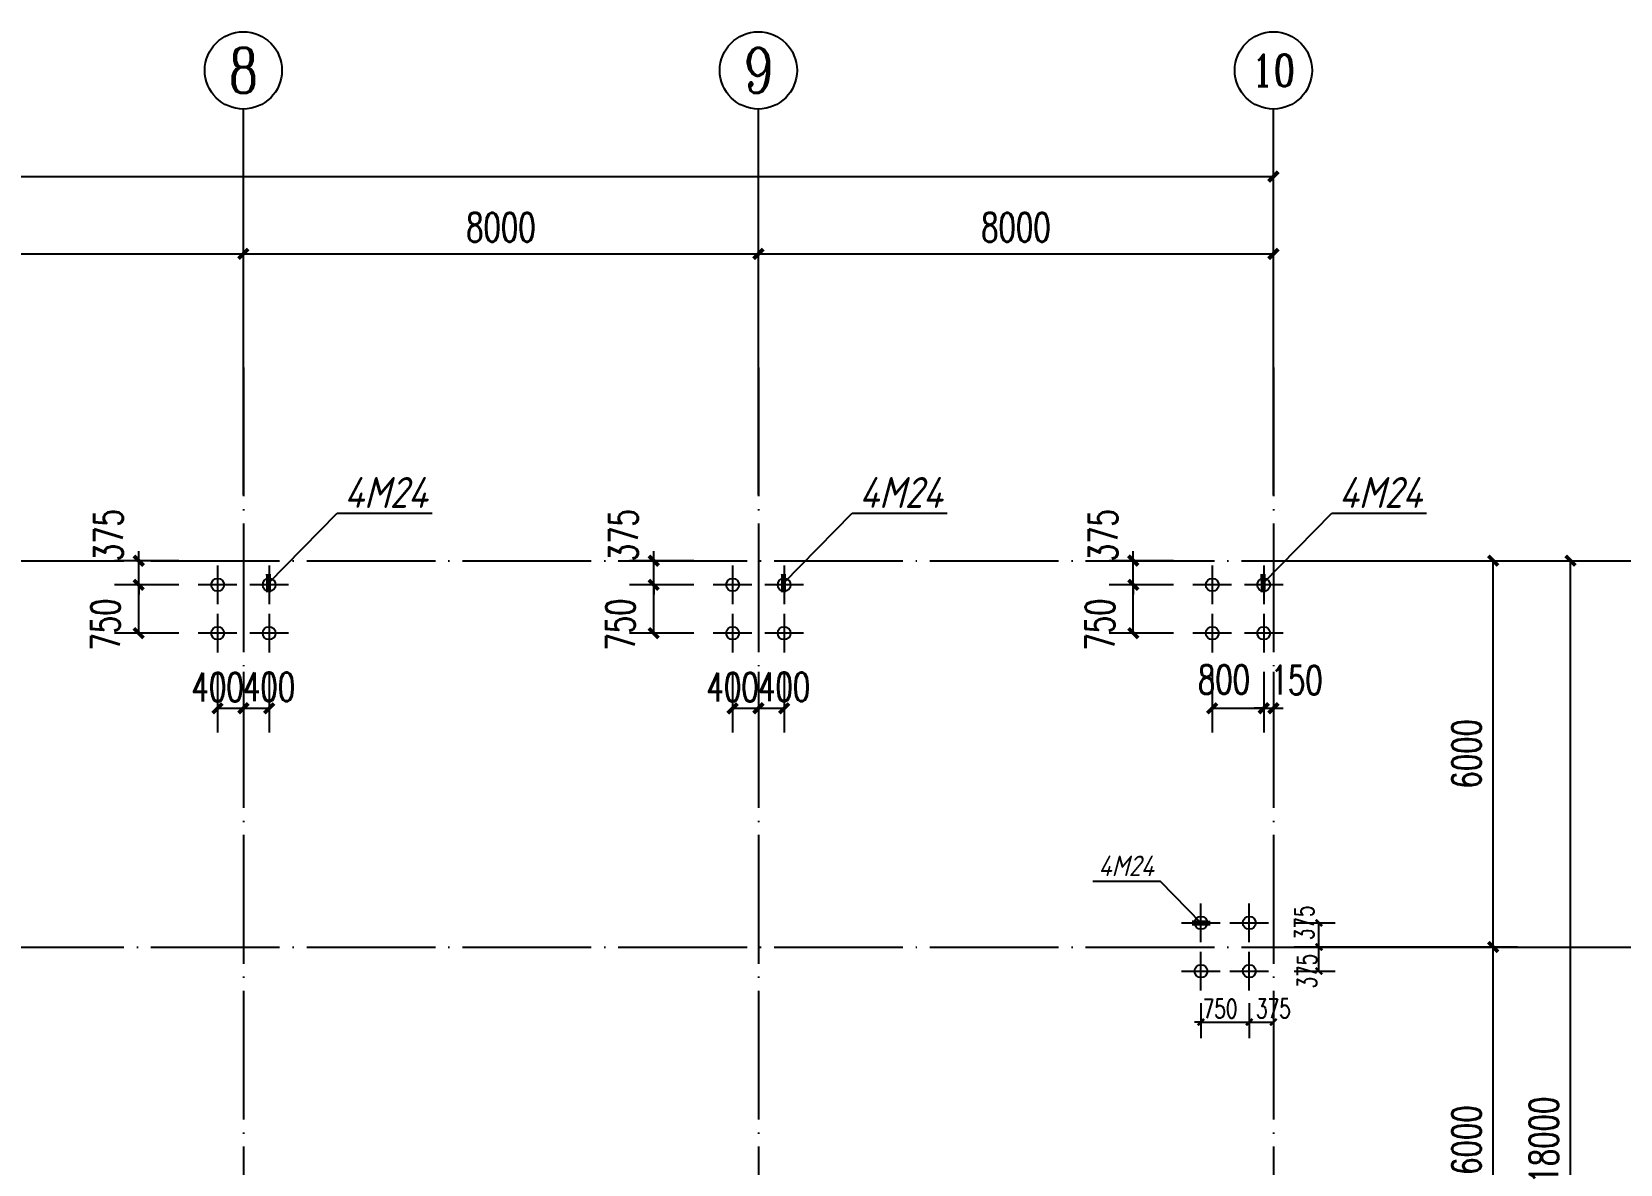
# Model space of a CAD drawing. Header units: millimetres. Extents: x 4533265 to 4958735, y 18976699 to 19555898.
# Drawn here: x 4616854 to 4641529, y 19243980 to 19261569 of the extents above; entities that cross this region are included whole.
import ezdxf
from ezdxf.enums import TextEntityAlignment as Align

# ---------------------------------------------------------------- set-up
doc = ezdxf.new("R2010")
doc.units = ezdxf.units.MM
doc.header["$LTSCALE"] = 1000
doc.header["$MEASUREMENT"] = 0
doc.linetypes.add('DOTE', pattern=[2.42, 2, -0.2, 0.02, -0.2])
doc.layers.get('Defpoints').update_dxf_attribs({"color": 1})
for name, color, linetype in [('AXIS_TEXT', 7, 'Continuous'), ('AXIS_外部', 171, 'Continuous'), ('DOTE', 250, 'DOTE'), ('PUB_DIM', 161, 'Continuous'), ('中粗', 4, 'Continuous'), ('标注', 7, 'Continuous')]:
    doc.layers.add(name, color=color, linetype=linetype)
doc.styles.add('_TCH_AXIS', font='COMPLEX', dxfattribs={"bigfont": 'GBCBIG'})
doc.styles.add('_TCH_DIM_T3', font='SIMPLEX', dxfattribs={"width": 0.705882, "bigfont": 'GBCBIG'})
doc.styles.add('COMPLEX', font='COMPLEX')
doc.styles.get("Standard").update_dxf_attribs({"font": 'gbenor.shx', "bigfont": 'gbcbig.shx'})
doc.dimstyles.new('100', dxfattribs={"dimtxt": 250, "dimasz": 200, "dimexe": 250, "dimexo": 300, "dimgap": 150, "dimtad": 1, "dimdec": 0, "dimzin": 0, "dimdsep": 46, "dimtxsty": 'Standard', "dimblk": 'ARCHTICK', "dimcen": 0.09, "dimclrd": 256, "dimclre": 256, "dimclrt": 256, "dimadec": 0, "dimazin": 0, "dimtfac": 1, "dimtdec": 0, "dimtix": 1, "dimtmove": 2, "dimatfit": 3, "dimldrblk": 'ARCHTICK', "dimfxl": 0, "dimtolj": 1, "dimtzin": 0, "dimarcsym": 0})
doc.dimstyles.new('_TCH_ARCH&&100', dxfattribs={"dimtxt": 297.5, "dimasz": 100, "dimexe": 250, "dimexo": 300, "dimgap": 100, "dimtad": 1, "dimdec": 0, "dimzin": 0, "dimdsep": 46, "dimtxsty": '_TCH_DIM_T3', "dimblk": 'ARCHTICK', "dimcen": 0.09, "dimclrt": 7, "dimazin": 2, "dimtfac": 1, "dimtdec": 0, "dimtix": 1, "dimtmove": 2, "dimatfit": 3, "dimfxl": 0, "dimtolj": 1, "dimtzin": 0, "dimarcsym": 0})
doc.dimstyles.new('_TCH_ARCH&&150', dxfattribs={"dimtxt": 446.25, "dimasz": 150, "dimexe": 375, "dimexo": 450, "dimgap": 189.375, "dimtad": 1, "dimdec": 0, "dimzin": 0, "dimdsep": 46, "dimtxsty": '_TCH_DIM_T3', "dimblk": 'ARCHTICK', "dimcen": 0.09, "dimclrt": 7, "dimazin": 2, "dimtfac": 1, "dimtdec": 0, "dimtix": 1, "dimtmove": 2, "dimatfit": 3, "dimfxl": 0, "dimtolj": 1, "dimtzin": 0, "dimarcsym": 0})

# ---------------------------------------------------------------- blocks, each defined once
blk = doc.blocks.new('_ArchTick')
at = {"color": 0, "linetype": 'ByBlock', "const_width": 0.4}
blk.add_lwpolyline([(-0.5, -0.5), (0.5, 0.5)], dxfattribs=at)
blk = doc.blocks.new('*D609')
at = {"layer": 'Defpoints', "color": 0}
for p in [(4635766, 19246780), (4636141, 19246780), (4636141, 19246187)]:
    blk.add_point(p, dxfattribs=at)
at = {"layer": 'PUB_DIM', "color": 0, "lineweight": -2}
for p, q in [((4635766, 19246480), (4635766, 19245937)), ((4636141, 19246480), (4636141, 19245937)), ((4635766, 19246187), (4636141, 19246187))]:
    blk.add_line(p, q, dxfattribs=at)
at = {"layer": 'PUB_DIM', "color": 0, "lineweight": -2, "xscale": 100, "yscale": 100, "zscale": 100, "rotation": 180}
blk.add_blockref('_ArchTick', (4635766, 19246187), dxfattribs=at)
at = {"layer": 'PUB_DIM', "color": 0, "lineweight": -2, "xscale": 100, "yscale": 100, "zscale": 100}
blk.add_blockref('_ArchTick', (4636141, 19246187), dxfattribs=at)
at = {"layer": 'PUB_DIM', "color": 7, "insert": (4636141, 19246399), "char_height": 297.5, "attachment_point": 5, "style": '_TCH_DIM_T3'}
blk.add_mtext('\\A1;375', dxfattribs=at)
blk = doc.blocks.new('*D610')
at = {"layer": 'Defpoints', "color": 0}
for p in [(4635016, 19246780), (4635766, 19246780), (4635766, 19246187)]:
    blk.add_point(p, dxfattribs=at)
at = {"layer": 'PUB_DIM', "color": 0, "lineweight": -2}
for p, q in [((4635016, 19246480), (4635016, 19245937)), ((4635766, 19246480), (4635766, 19245937)), ((4635016, 19246187), (4634916, 19246187)), ((4635016, 19246187), (4635766, 19246187)), ((4635766, 19246187), (4635866, 19246187))]:
    blk.add_line(p, q, dxfattribs=at)
at = {"layer": 'PUB_DIM', "color": 0, "lineweight": -2, "xscale": 100, "yscale": 100, "zscale": 100}
blk.add_blockref('_ArchTick', (4635016, 19246187), dxfattribs=at)
at = {"layer": 'PUB_DIM', "color": 0, "lineweight": -2, "xscale": 100, "yscale": 100, "zscale": 100, "rotation": 180}
blk.add_blockref('_ArchTick', (4635766, 19246187), dxfattribs=at)
at = {"layer": 'PUB_DIM', "color": 7, "insert": (4635313, 19246396), "char_height": 297.5, "attachment_point": 5, "style": '_TCH_DIM_T3'}
blk.add_mtext('\\A1;750', dxfattribs=at)
blk = doc.blocks.new('*D611')
at = {"layer": 'Defpoints', "color": 0}
for p in [(4636165, 19247354), (4636849, 19247354), (4636165, 19246979)]:
    blk.add_point(p, dxfattribs=at)
at = {"layer": 'PUB_DIM', "color": 0, "lineweight": -2}
for p, q in [((4636465, 19247354), (4637099, 19247354)), ((4636849, 19246979), (4636849, 19247354)), ((4636465, 19246979), (4637099, 19246979))]:
    blk.add_line(p, q, dxfattribs=at)
at = {"layer": 'PUB_DIM', "color": 0, "lineweight": -2, "xscale": 100, "yscale": 100, "zscale": 100}
for p, rotation in [((4636849, 19247354), 90), ((4636849, 19246979), 270)]:
    blk.add_blockref('_ArchTick', p, dxfattribs=dict(at, rotation=rotation))
at = {"layer": 'PUB_DIM', "color": 7, "insert": (4636664, 19246979), "char_height": 297.5, "attachment_point": 5, "rotation": 90, "style": '_TCH_DIM_T3'}
blk.add_mtext('\\A1;375', dxfattribs=at)
blk = doc.blocks.new('*D612')
at = {"layer": 'Defpoints', "color": 0}
for p in [(4636165, 19247729), (4636849, 19247729), (4636165, 19247354)]:
    blk.add_point(p, dxfattribs=at)
at = {"layer": 'PUB_DIM', "color": 0, "lineweight": -2}
for p, q in [((4636465, 19247729), (4637099, 19247729)), ((4636849, 19247354), (4636849, 19247729)), ((4636465, 19247354), (4637099, 19247354))]:
    blk.add_line(p, q, dxfattribs=at)
at = {"layer": 'PUB_DIM', "color": 0, "lineweight": -2, "xscale": 100, "yscale": 100, "zscale": 100}
for p, rotation in [((4636849, 19247729), 90), ((4636849, 19247354), 270)]:
    blk.add_blockref('_ArchTick', p, dxfattribs=dict(at, rotation=rotation))
at = {"layer": 'PUB_DIM', "color": 7, "insert": (4636621, 19247729), "char_height": 297.5, "attachment_point": 5, "rotation": 90, "style": '_TCH_DIM_T3'}
blk.add_mtext('\\A1;375', dxfattribs=at)
blk = doc.blocks.new('*D621')
at = {"layer": 'Defpoints', "color": 0}
for p in [(4635991, 19252079), (4636141, 19252079), (4636141, 19251061)]:
    blk.add_point(p, dxfattribs=at)
at = {"layer": 'PUB_DIM', "color": 0, "lineweight": -2}
for p, q in [((4635991, 19251629), (4635991, 19250686)), ((4636141, 19251629), (4636141, 19250686)), ((4635991, 19251061), (4635841, 19251061)), ((4635991, 19251061), (4636141, 19251061)), ((4636141, 19251061), (4636291, 19251061))]:
    blk.add_line(p, q, dxfattribs=at)
at = {"layer": 'PUB_DIM', "color": 0, "lineweight": -2, "xscale": 150, "yscale": 150, "zscale": 150}
blk.add_blockref('_ArchTick', (4635991, 19251061), dxfattribs=at)
at = {"layer": 'PUB_DIM', "color": 0, "lineweight": -2, "xscale": 150, "yscale": 150, "zscale": 150, "rotation": 180}
blk.add_blockref('_ArchTick', (4636141, 19251061), dxfattribs=at)
at = {"layer": 'PUB_DIM', "color": 7, "insert": (4636503, 19251500), "char_height": 446.2, "attachment_point": 5, "style": '_TCH_DIM_T3'}
blk.add_mtext('\\A1;150', dxfattribs=at)
blk = doc.blocks.new('*D622')
at = {"layer": 'Defpoints', "color": 0}
for p in [(4635191, 19252079), (4635991, 19252079), (4635991, 19251061)]:
    blk.add_point(p, dxfattribs=at)
at = {"layer": 'PUB_DIM', "color": 0, "lineweight": -2}
for p, q in [((4635191, 19251629), (4635191, 19250686)), ((4635991, 19251629), (4635991, 19250686)), ((4635191, 19251061), (4635991, 19251061))]:
    blk.add_line(p, q, dxfattribs=at)
at = {"layer": 'PUB_DIM', "color": 0, "lineweight": -2, "xscale": 150, "yscale": 150, "zscale": 150, "rotation": 180}
blk.add_blockref('_ArchTick', (4635191, 19251061), dxfattribs=at)
at = {"layer": 'PUB_DIM', "color": 0, "lineweight": -2, "xscale": 150, "yscale": 150, "zscale": 150}
blk.add_blockref('_ArchTick', (4635991, 19251061), dxfattribs=at)
at = {"layer": 'PUB_DIM', "color": 7, "insert": (4635373, 19251509), "char_height": 446.2, "attachment_point": 5, "style": '_TCH_DIM_T3'}
blk.add_mtext('\\A1;800', dxfattribs=at)
blk = doc.blocks.new('*D623')
at = {"layer": 'Defpoints', "color": 0}
for p in [(4633965, 19253354), (4635038, 19253354), (4635038, 19252979)]:
    blk.add_point(p, dxfattribs=at)
at = {"layer": 'PUB_DIM', "color": 0, "lineweight": -2}
for p, q in [((4633965, 19253354), (4633965, 19253504)), ((4634588, 19253354), (4633590, 19253354)), ((4633965, 19252979), (4633965, 19253354)), ((4634588, 19252979), (4633590, 19252979)), ((4633965, 19252979), (4633965, 19252829))]:
    blk.add_line(p, q, dxfattribs=at)
at = {"layer": 'PUB_DIM', "color": 0, "lineweight": -2, "xscale": 150, "yscale": 150, "zscale": 150}
for p, rotation in [((4633965, 19253354), 270), ((4633965, 19252979), 90)]:
    blk.add_blockref('_ArchTick', p, dxfattribs=dict(at, rotation=rotation))
at = {"layer": 'PUB_DIM', "color": 7, "insert": (4633496, 19253750), "char_height": 446.2, "attachment_point": 5, "rotation": 90, "style": '_TCH_DIM_T3'}
blk.add_mtext('\\A1;375', dxfattribs=at)
blk = doc.blocks.new('*D624')
at = {"layer": 'Defpoints', "color": 0}
for p in [(4633965, 19252979), (4635038, 19252979), (4635038, 19252229)]:
    blk.add_point(p, dxfattribs=at)
at = {"layer": 'PUB_DIM', "color": 0, "lineweight": -2}
for p, q in [((4634588, 19252979), (4633590, 19252979)), ((4633965, 19252229), (4633965, 19252979)), ((4634588, 19252229), (4633590, 19252229))]:
    blk.add_line(p, q, dxfattribs=at)
at = {"layer": 'PUB_DIM', "color": 0, "lineweight": -2, "xscale": 150, "yscale": 150, "zscale": 150}
for p, rotation in [((4633965, 19252979), 90), ((4633965, 19252229), 270)]:
    blk.add_blockref('_ArchTick', p, dxfattribs=dict(at, rotation=rotation))
at = {"layer": 'PUB_DIM', "color": 7, "insert": (4633448, 19252361), "char_height": 446.2, "attachment_point": 5, "rotation": 90, "style": '_TCH_DIM_T3'}
blk.add_mtext('\\A1;750', dxfattribs=at)
blk = doc.blocks.new('*D637')
at = {"layer": 'Defpoints', "color": 0}
for p in [(4628141, 19252079), (4628541, 19252079), (4628541, 19251061)]:
    blk.add_point(p, dxfattribs=at)
at = {"layer": 'PUB_DIM', "color": 0, "lineweight": -2}
for p, q in [((4628141, 19251629), (4628141, 19250686)), ((4628541, 19251629), (4628541, 19250686)), ((4628141, 19251061), (4628541, 19251061))]:
    blk.add_line(p, q, dxfattribs=at)
at = {"layer": 'PUB_DIM', "color": 0, "lineweight": -2, "xscale": 150, "yscale": 150, "zscale": 150, "rotation": 180}
blk.add_blockref('_ArchTick', (4628141, 19251061), dxfattribs=at)
at = {"layer": 'PUB_DIM', "color": 0, "lineweight": -2, "xscale": 150, "yscale": 150, "zscale": 150}
blk.add_blockref('_ArchTick', (4628541, 19251061), dxfattribs=at)
at = {"layer": 'PUB_DIM', "color": 7, "insert": (4628541, 19251393), "char_height": 446.2, "attachment_point": 5, "style": '_TCH_DIM_T3'}
blk.add_mtext('\\A1;400', dxfattribs=at)
blk = doc.blocks.new('*D638')
at = {"layer": 'Defpoints', "color": 0}
for p in [(4627741, 19252079), (4628141, 19252079), (4628141, 19251061)]:
    blk.add_point(p, dxfattribs=at)
at = {"layer": 'PUB_DIM', "color": 0, "lineweight": -2}
for p, q in [((4627741, 19251629), (4627741, 19250686)), ((4628141, 19251629), (4628141, 19250686)), ((4627741, 19251061), (4628141, 19251061))]:
    blk.add_line(p, q, dxfattribs=at)
at = {"layer": 'PUB_DIM', "color": 0, "lineweight": -2, "xscale": 150, "yscale": 150, "zscale": 150, "rotation": 180}
blk.add_blockref('_ArchTick', (4627741, 19251061), dxfattribs=at)
at = {"layer": 'PUB_DIM', "color": 0, "lineweight": -2, "xscale": 150, "yscale": 150, "zscale": 150}
blk.add_blockref('_ArchTick', (4628141, 19251061), dxfattribs=at)
at = {"layer": 'PUB_DIM', "color": 7, "insert": (4627741, 19251391), "char_height": 446.2, "attachment_point": 5, "style": '_TCH_DIM_T3'}
blk.add_mtext('\\A1;400', dxfattribs=at)
blk = doc.blocks.new('*D639')
at = {"layer": 'Defpoints', "color": 0}
for p in [(4626515, 19253354), (4627588, 19253354), (4627588, 19252979)]:
    blk.add_point(p, dxfattribs=at)
at = {"layer": 'PUB_DIM', "color": 0, "lineweight": -2}
for p, q in [((4626515, 19253354), (4626515, 19253504)), ((4627138, 19253354), (4626140, 19253354)), ((4626515, 19252979), (4626515, 19253354)), ((4627138, 19252979), (4626140, 19252979)), ((4626515, 19252979), (4626515, 19252829))]:
    blk.add_line(p, q, dxfattribs=at)
at = {"layer": 'PUB_DIM', "color": 0, "lineweight": -2, "xscale": 150, "yscale": 150, "zscale": 150}
for p, rotation in [((4626515, 19253354), 270), ((4626515, 19252979), 90)]:
    blk.add_blockref('_ArchTick', p, dxfattribs=dict(at, rotation=rotation))
at = {"layer": 'PUB_DIM', "color": 7, "insert": (4626046, 19253750), "char_height": 446.2, "attachment_point": 5, "rotation": 90, "style": '_TCH_DIM_T3'}
blk.add_mtext('\\A1;375', dxfattribs=at)
blk = doc.blocks.new('*D640')
at = {"layer": 'Defpoints', "color": 0}
for p in [(4626515, 19252979), (4627588, 19252979), (4627588, 19252229)]:
    blk.add_point(p, dxfattribs=at)
at = {"layer": 'PUB_DIM', "color": 0, "lineweight": -2}
for p, q in [((4627138, 19252979), (4626140, 19252979)), ((4626515, 19252229), (4626515, 19252979)), ((4627138, 19252229), (4626140, 19252229))]:
    blk.add_line(p, q, dxfattribs=at)
at = {"layer": 'PUB_DIM', "color": 0, "lineweight": -2, "xscale": 150, "yscale": 150, "zscale": 150}
for p, rotation in [((4626515, 19252979), 90), ((4626515, 19252229), 270)]:
    blk.add_blockref('_ArchTick', p, dxfattribs=dict(at, rotation=rotation))
at = {"layer": 'PUB_DIM', "color": 7, "insert": (4625998, 19252361), "char_height": 446.2, "attachment_point": 5, "rotation": 90, "style": '_TCH_DIM_T3'}
blk.add_mtext('\\A1;750', dxfattribs=at)
blk = doc.blocks.new('*D645')
at = {"layer": 'Defpoints', "color": 0}
for p in [(4620141, 19252079), (4620541, 19252079), (4620541, 19251061)]:
    blk.add_point(p, dxfattribs=at)
at = {"layer": 'PUB_DIM', "color": 0, "lineweight": -2}
for p, q in [((4620141, 19251629), (4620141, 19250686)), ((4620541, 19251629), (4620541, 19250686)), ((4620141, 19251061), (4620541, 19251061))]:
    blk.add_line(p, q, dxfattribs=at)
at = {"layer": 'PUB_DIM', "color": 0, "lineweight": -2, "xscale": 150, "yscale": 150, "zscale": 150, "rotation": 180}
blk.add_blockref('_ArchTick', (4620141, 19251061), dxfattribs=at)
at = {"layer": 'PUB_DIM', "color": 0, "lineweight": -2, "xscale": 150, "yscale": 150, "zscale": 150}
blk.add_blockref('_ArchTick', (4620541, 19251061), dxfattribs=at)
at = {"layer": 'PUB_DIM', "color": 7, "insert": (4620541, 19251393), "char_height": 446.2, "attachment_point": 5, "style": '_TCH_DIM_T3'}
blk.add_mtext('\\A1;400', dxfattribs=at)
blk = doc.blocks.new('*D646')
at = {"layer": 'Defpoints', "color": 0}
for p in [(4619741, 19252079), (4620141, 19252079), (4620141, 19251061)]:
    blk.add_point(p, dxfattribs=at)
at = {"layer": 'PUB_DIM', "color": 0, "lineweight": -2}
for p, q in [((4619741, 19251629), (4619741, 19250686)), ((4620141, 19251629), (4620141, 19250686)), ((4619741, 19251061), (4620141, 19251061))]:
    blk.add_line(p, q, dxfattribs=at)
at = {"layer": 'PUB_DIM', "color": 0, "lineweight": -2, "xscale": 150, "yscale": 150, "zscale": 150, "rotation": 180}
blk.add_blockref('_ArchTick', (4619741, 19251061), dxfattribs=at)
at = {"layer": 'PUB_DIM', "color": 0, "lineweight": -2, "xscale": 150, "yscale": 150, "zscale": 150}
blk.add_blockref('_ArchTick', (4620141, 19251061), dxfattribs=at)
at = {"layer": 'PUB_DIM', "color": 7, "insert": (4619741, 19251391), "char_height": 446.2, "attachment_point": 5, "style": '_TCH_DIM_T3'}
blk.add_mtext('\\A1;400', dxfattribs=at)
blk = doc.blocks.new('*D647')
at = {"layer": 'Defpoints', "color": 0}
for p in [(4618515, 19253354), (4619588, 19253354), (4619588, 19252979)]:
    blk.add_point(p, dxfattribs=at)
at = {"layer": 'PUB_DIM', "color": 0, "lineweight": -2}
for p, q in [((4618515, 19253354), (4618515, 19253504)), ((4619138, 19253354), (4618140, 19253354)), ((4618515, 19252979), (4618515, 19253354)), ((4619138, 19252979), (4618140, 19252979)), ((4618515, 19252979), (4618515, 19252829))]:
    blk.add_line(p, q, dxfattribs=at)
at = {"layer": 'PUB_DIM', "color": 0, "lineweight": -2, "xscale": 150, "yscale": 150, "zscale": 150}
for p, rotation in [((4618515, 19253354), 270), ((4618515, 19252979), 90)]:
    blk.add_blockref('_ArchTick', p, dxfattribs=dict(at, rotation=rotation))
at = {"layer": 'PUB_DIM', "color": 7, "insert": (4618046, 19253750), "char_height": 446.2, "attachment_point": 5, "rotation": 90, "style": '_TCH_DIM_T3'}
blk.add_mtext('\\A1;375', dxfattribs=at)
blk = doc.blocks.new('*D648')
at = {"layer": 'Defpoints', "color": 0}
for p in [(4618515, 19252979), (4619588, 19252979), (4619588, 19252229)]:
    blk.add_point(p, dxfattribs=at)
at = {"layer": 'PUB_DIM', "color": 0, "lineweight": -2}
for p, q in [((4619138, 19252979), (4618140, 19252979)), ((4618515, 19252229), (4618515, 19252979)), ((4619138, 19252229), (4618140, 19252229))]:
    blk.add_line(p, q, dxfattribs=at)
at = {"layer": 'PUB_DIM', "color": 0, "lineweight": -2, "xscale": 150, "yscale": 150, "zscale": 150}
for p, rotation in [((4618515, 19252979), 90), ((4618515, 19252229), 270)]:
    blk.add_blockref('_ArchTick', p, dxfattribs=dict(at, rotation=rotation))
at = {"layer": 'PUB_DIM', "color": 7, "insert": (4617998, 19252361), "char_height": 446.2, "attachment_point": 5, "rotation": 90, "style": '_TCH_DIM_T3'}
blk.add_mtext('\\A1;750', dxfattribs=at)
blk = doc.blocks.new('*D693')
at = {"layer": 'AXIS_外部', "color": 0, "lineweight": -2}
for p, q in [((4612141, 19254819), (4612141, 19258494)), ((4620141, 19254819), (4620141, 19258494)), ((4612141, 19258119), (4620141, 19258119))]:
    blk.add_line(p, q, dxfattribs=at)
at = {"layer": 'Defpoints', "color": 0}
for p in [(4620141, 19258119), (4612141, 19254369), (4620141, 19254369)]:
    blk.add_point(p, dxfattribs=at)
at = {"layer": 'AXIS_外部', "color": 0, "lineweight": -2, "xscale": 150, "yscale": 150, "zscale": 150, "rotation": 180}
blk.add_blockref('_ArchTick', (4612141, 19258119), dxfattribs=at)
at = {"layer": 'AXIS_外部', "color": 0, "lineweight": -2, "xscale": 150, "yscale": 150, "zscale": 150}
blk.add_blockref('_ArchTick', (4620141, 19258119), dxfattribs=at)
at = {"layer": 'AXIS_外部', "color": 7, "insert": (4616141, 19258532), "char_height": 446.2, "attachment_point": 5, "style": '_TCH_DIM_T3'}
blk.add_mtext('\\A1;8000', dxfattribs=at)
blk = doc.blocks.new('*D694')
at = {"layer": 'AXIS_外部', "color": 0, "lineweight": -2}
for p, q in [((4620141, 19254819), (4620141, 19258494)), ((4628141, 19254819), (4628141, 19258494)), ((4620141, 19258119), (4628141, 19258119))]:
    blk.add_line(p, q, dxfattribs=at)
at = {"layer": 'Defpoints', "color": 0}
for p in [(4628141, 19258119), (4620141, 19254369), (4628141, 19254369)]:
    blk.add_point(p, dxfattribs=at)
at = {"layer": 'AXIS_外部', "color": 0, "lineweight": -2, "xscale": 150, "yscale": 150, "zscale": 150, "rotation": 180}
blk.add_blockref('_ArchTick', (4620141, 19258119), dxfattribs=at)
at = {"layer": 'AXIS_外部', "color": 0, "lineweight": -2, "xscale": 150, "yscale": 150, "zscale": 150}
blk.add_blockref('_ArchTick', (4628141, 19258119), dxfattribs=at)
at = {"layer": 'AXIS_外部', "color": 7, "insert": (4624141, 19258532), "char_height": 446.2, "attachment_point": 5, "style": '_TCH_DIM_T3'}
blk.add_mtext('\\A1;8000', dxfattribs=at)
blk = doc.blocks.new('*D695')
at = {"layer": 'AXIS_外部', "color": 0, "lineweight": -2}
for p, q in [((4628141, 19254819), (4628141, 19258494)), ((4636141, 19254819), (4636141, 19258494)), ((4628141, 19258119), (4636141, 19258119))]:
    blk.add_line(p, q, dxfattribs=at)
at = {"layer": 'Defpoints', "color": 0}
for p in [(4636141, 19258119), (4628141, 19254369), (4636141, 19254369)]:
    blk.add_point(p, dxfattribs=at)
at = {"layer": 'AXIS_外部', "color": 0, "lineweight": -2, "xscale": 150, "yscale": 150, "zscale": 150, "rotation": 180}
blk.add_blockref('_ArchTick', (4628141, 19258119), dxfattribs=at)
at = {"layer": 'AXIS_外部', "color": 0, "lineweight": -2, "xscale": 150, "yscale": 150, "zscale": 150}
blk.add_blockref('_ArchTick', (4636141, 19258119), dxfattribs=at)
at = {"layer": 'AXIS_外部', "color": 7, "insert": (4632141, 19258532), "char_height": 446.2, "attachment_point": 5, "style": '_TCH_DIM_T3'}
blk.add_mtext('\\A1;8000', dxfattribs=at)
blk = doc.blocks.new('*D696')
at = {"layer": 'AXIS_外部', "color": 0, "lineweight": -2}
for p, q in [((4580141, 19254819), (4580141, 19259694)), ((4636141, 19254819), (4636141, 19259694)), ((4580141, 19259319), (4636141, 19259319))]:
    blk.add_line(p, q, dxfattribs=at)
at = {"layer": 'Defpoints', "color": 0}
for p in [(4636141, 19259319), (4580141, 19254369), (4636141, 19254369)]:
    blk.add_point(p, dxfattribs=at)
at = {"layer": 'AXIS_外部', "color": 0, "lineweight": -2, "xscale": 150, "yscale": 150, "zscale": 150, "rotation": 180}
blk.add_blockref('_ArchTick', (4580141, 19259319), dxfattribs=at)
at = {"layer": 'AXIS_外部', "color": 0, "lineweight": -2, "xscale": 150, "yscale": 150, "zscale": 150}
blk.add_blockref('_ArchTick', (4636141, 19259319), dxfattribs=at)
at = {"layer": 'AXIS_外部', "color": 7, "insert": (4608141, 19259732), "char_height": 446.2, "attachment_point": 5, "style": '_TCH_DIM_T3'}
blk.add_mtext('\\A1;56000', dxfattribs=at)
blk = doc.blocks.new('*D698')
at = {"layer": 'AXIS_外部', "color": 0, "lineweight": -2}
for p, q in [((4637063, 19247354), (4639931, 19247354)), ((4639556, 19241354), (4639556, 19247354)), ((4637063, 19241354), (4639931, 19241354))]:
    blk.add_line(p, q, dxfattribs=at)
at = {"layer": 'Defpoints', "color": 0}
for p in [(4636613, 19247354), (4639556, 19247354), (4636613, 19241354)]:
    blk.add_point(p, dxfattribs=at)
at = {"layer": 'AXIS_外部', "color": 0, "lineweight": -2, "xscale": 150, "yscale": 150, "zscale": 150}
for p, rotation in [((4639556, 19247354), 90), ((4639556, 19241354), 270)]:
    blk.add_blockref('_ArchTick', p, dxfattribs=dict(at, rotation=rotation))
at = {"layer": 'AXIS_外部', "color": 7, "insert": (4639143, 19244354), "char_height": 446.2, "attachment_point": 5, "rotation": 90, "style": '_TCH_DIM_T3'}
blk.add_mtext('\\A1;6000', dxfattribs=at)
blk = doc.blocks.new('*D699')
at = {"layer": 'AXIS_外部', "color": 0, "lineweight": -2}
for p, q in [((4637063, 19253354), (4639931, 19253354)), ((4639556, 19247354), (4639556, 19253354)), ((4637063, 19247354), (4639931, 19247354))]:
    blk.add_line(p, q, dxfattribs=at)
at = {"layer": 'Defpoints', "color": 0}
for p in [(4636613, 19253354), (4639556, 19253354), (4636613, 19247354)]:
    blk.add_point(p, dxfattribs=at)
at = {"layer": 'AXIS_外部', "color": 0, "lineweight": -2, "xscale": 150, "yscale": 150, "zscale": 150}
for p, rotation in [((4639556, 19253354), 90), ((4639556, 19247354), 270)]:
    blk.add_blockref('_ArchTick', p, dxfattribs=dict(at, rotation=rotation))
at = {"layer": 'AXIS_外部', "color": 7, "insert": (4639143, 19250354), "char_height": 446.2, "attachment_point": 5, "rotation": 90, "style": '_TCH_DIM_T3'}
blk.add_mtext('\\A1;6000', dxfattribs=at)
blk = doc.blocks.new('*D700')
at = {"layer": 'AXIS_外部', "color": 0, "lineweight": -2}
for p, q in [((4637063, 19253354), (4641131, 19253354)), ((4640756, 19235354), (4640756, 19253354)), ((4637063, 19235354), (4641131, 19235354))]:
    blk.add_line(p, q, dxfattribs=at)
at = {"layer": 'Defpoints', "color": 0}
for p in [(4636613, 19253354), (4640756, 19253354), (4636613, 19235354)]:
    blk.add_point(p, dxfattribs=at)
at = {"layer": 'AXIS_外部', "color": 0, "lineweight": -2, "xscale": 150, "yscale": 150, "zscale": 150}
for p, rotation in [((4640756, 19253354), 90), ((4640756, 19235354), 270)]:
    blk.add_blockref('_ArchTick', p, dxfattribs=dict(at, rotation=rotation))
at = {"layer": 'AXIS_外部', "color": 7, "insert": (4640343, 19244354), "char_height": 446.2, "attachment_point": 5, "rotation": 90, "style": '_TCH_DIM_T3'}
blk.add_mtext('\\A1;18000', dxfattribs=at)
blk = doc.blocks.new('_AXISO')
blk.add_circle((0, 0), 0.5)
at = {"layer": 'AXIS_TEXT', "style": 'COMPLEX', "width": 1.041667}
blk.add_attdef('A', text='', height=0.56, dxfattribs=at).set_placement((-0.25, -0.28), (0.25, -0.28), align=Align.FIT)

msp = doc.modelspace()

# ---------------------------------------------------------------- linework, layer by layer
at = {"layer": 'AXIS_外部'}
for p, q in [((4620141.1, 19254369.1), (4620141.1, 19260369.1)), ((4628141.1, 19254369.1), (4628141.1, 19260369.1)), ((4636141.1, 19254369.1), (4636141.1, 19260369.1)), ((4636613.4, 19253353.8), (4642613.4, 19253353.8)), ((4636613.4, 19247353.8), (4642613.4, 19247353.8))]:
    msp.add_line(p, q, dxfattribs=at)
at = {"layer": 'DOTE'}
for p, q in [((4620141.1, 19256353.8), (4620141.1, 19232353.8)), ((4628141.1, 19256353.8), (4628141.1, 19232353.8)), ((4636141.1, 19256353.8), (4636141.1, 19232353.8)), ((4579984.6, 19253353.8), (4636613.4, 19253353.8)), ((4579984.6, 19247353.8), (4636613.4, 19247353.8))]:
    msp.add_line(p, q, dxfattribs=at)
at = {"layer": '中粗', "linetype": 'ByBlock'}
for p, q in [((4619741.1, 19253278.8), (4619741.1, 19252678.8)), ((4620541.1, 19253278.8), (4620541.1, 19252678.8)), ((4627741.1, 19253278.8), (4627741.1, 19252678.8)), ((4628541.1, 19253278.8), (4628541.1, 19252678.8)), ((4635191.1, 19253278.8), (4635191.1, 19252678.8)), ((4635991.1, 19253278.8), (4635991.1, 19252678.8)), ((4620041.1, 19252978.8), (4619441.1, 19252978.8)), ((4620841.1, 19252978.8), (4620241.1, 19252978.8)), ((4628041.1, 19252978.8), (4627441.1, 19252978.8)), ((4628841.1, 19252978.8), (4628241.1, 19252978.8)), ((4635491.1, 19252978.8), (4634891.1, 19252978.8)), ((4636291.1, 19252978.8), (4635691.1, 19252978.8)), ((4619741.1, 19252528.8), (4619741.1, 19251928.8)), ((4620541.1, 19252528.8), (4620541.1, 19251928.8)), ((4627741.1, 19252528.8), (4627741.1, 19251928.8)), ((4628541.1, 19252528.8), (4628541.1, 19251928.8)), ((4635191.1, 19252528.8), (4635191.1, 19251928.8)), ((4635991.1, 19252528.8), (4635991.1, 19251928.8)), ((4620041.1, 19252228.8), (4619441.1, 19252228.8)), ((4620841.1, 19252228.8), (4620241.1, 19252228.8)), ((4620466.1, 19252228.8), (4620466.1, 19252228.8)), ((4628041.1, 19252228.8), (4627441.1, 19252228.8)), ((4628841.1, 19252228.8), (4628241.1, 19252228.8)), ((4628466.1, 19252228.8), (4628466.1, 19252228.8)), ((4635491.1, 19252228.8), (4634891.1, 19252228.8)), ((4636291.1, 19252228.8), (4635691.1, 19252228.8)), ((4635916.1, 19252228.8), (4635916.1, 19252228.8)), ((4635016.1, 19247428.8), (4635016.1, 19248028.8)), ((4635766.1, 19247428.8), (4635766.1, 19248028.8)), ((4634716.1, 19247728.8), (4635316.1, 19247728.8)), ((4635466.1, 19247728.8), (4636066.1, 19247728.8)), ((4635016.1, 19246678.8), (4635016.1, 19247278.8)), ((4635766.1, 19246678.8), (4635766.1, 19247278.8)), ((4634716.1, 19246978.8), (4635316.1, 19246978.8)), ((4635466.1, 19246978.8), (4636066.1, 19246978.8)), ((4635766.1, 19247053.8), (4635766.1, 19247053.8))]:
    msp.add_line(p, q, dxfattribs=at)
for centre in [(4619741.1, 19252978.8), (4620541.1, 19252978.8), (4627741.1, 19252978.8), (4628541.1, 19252978.8), (4635191.1, 19252978.8), (4635991.1, 19252978.8), (4619741.1, 19252228.8), (4620541.1, 19252228.8), (4627741.1, 19252228.8), (4628541.1, 19252228.8), (4635191.1, 19252228.8), (4635991.1, 19252228.8), (4635016.1, 19247728.8), (4635766.1, 19247728.8), (4635016.1, 19246978.8), (4635766.1, 19246978.8)]:
    msp.add_circle(centre, 100, dxfattribs=at)

# ---------------------------------------------------------------- block references
at = {"layer": 'AXIS_外部'}
ref = msp.add_blockref('_AXISO', (4620141.1, 19260969.1), dxfattribs=dict(at, xscale=1200, yscale=1200, zscale=1200))
ref.add_attrib('A', '8', dxfattribs={"layer": 'AXIS_TEXT', "height": 698.9, "style": '_TCH_AXIS'}).set_placement((4619908.1, 19260619.6), (4620374, 19260619.6), align=Align.FIT)
ref = msp.add_blockref('_AXISO', (4628141.1, 19260969.1), dxfattribs=dict(at, xscale=1200, yscale=1200, zscale=1200))
ref.add_attrib('A', '9', dxfattribs={"layer": 'AXIS_TEXT', "height": 698.9, "style": '_TCH_AXIS'}).set_placement((4627908.1, 19260619.6), (4628374, 19260619.6), align=Align.FIT)
ref = msp.add_blockref('_AXISO', (4636141.1, 19260969.1), dxfattribs=dict(at, xscale=1200, yscale=1200, zscale=1200))
ref.add_attrib('A', '10', dxfattribs={"layer": 'AXIS_TEXT', "height": 492.67, "style": '_TCH_AXIS'}).set_placement((4635800.9, 19260722.7), (4636481.2, 19260722.7), align=Align.FIT)

# ---------------------------------------------------------------- texts
at = {"color": 6, "ltscale": 0.5, "oblique": 15}
for height, p in [(480, (4621707.3, 19254173.6)), (480, (4629707.3, 19254173.6)), (480, (4637157.3, 19254173.6)), (320, (4633421.7, 19248454.4))]:
    msp.add_text('4M24', height=height, dxfattribs=at).set_placement(p)

# ---------------------------------------------------------------- dimensions: what is measured, and where the dimension line sits
at = {"layer": 'AXIS_外部'}
for p1, p2, distance, picture, middle in [((4580141.1, 19254369.1), (4636141.1, 19254369.1), 4950, '*D696', (4608141.1, 19259731.6)), ((4612141.1, 19254369.1), (4620141.1, 19254369.1), 3750, '*D693', (4616141.1, 19258531.6)), ((4620141.1, 19254369.1), (4628141.1, 19254369.1), 3750, '*D694', (4624141.1, 19258531.6)), ((4628141.1, 19254369.1), (4636141.1, 19254369.1), 3750, '*D695', (4632141.1, 19258531.6)), ((4636613.4, 19247353.8), (4636613.4, 19253353.8), -2942.2, '*D699', (4639143.1, 19250353.8)), ((4636613.4, 19235353.8), (4636613.4, 19253353.8), -4142.2, '*D700', (4640343.1, 19244353.8)), ((4636613.4, 19241353.8), (4636613.4, 19247353.8), -2942.2, '*D698', (4639143.1, 19244353.8))]:
    dim = msp.add_aligned_dim(p1=p1, p2=p2, distance=distance, dimstyle='_TCH_ARCH&&150', dxfattribs=at)
    dim.commit()
    dim.dimension.update_dxf_attribs({"geometry": picture, "text_midpoint": middle})
at = {"layer": 'PUB_DIM'}
for base, p1, p2, angle, dimstyle, picture, middle in [((4618515, 19253353.8), (4619588, 19252978.8), (4619588, 19253353.8), 90, '_TCH_ARCH&&150', '*D647', (4618045.9, 19253749.5)), ((4626515, 19253353.8), (4627588, 19252978.8), (4627588, 19253353.8), 90, '_TCH_ARCH&&150', '*D639', (4626045.9, 19253749.5)), ((4633965, 19253353.8), (4635038, 19252978.8), (4635038, 19253353.8), 90, '_TCH_ARCH&&150', '*D623', (4633495.9, 19253749.5)), ((4618515, 19252978.8), (4619588, 19252228.8), (4619588, 19252978.8), 90, '_TCH_ARCH&&150', '*D648', (4617997.5, 19252360.5)), ((4626515, 19252978.8), (4627588, 19252228.8), (4627588, 19252978.8), 90, '_TCH_ARCH&&150', '*D640', (4625997.5, 19252360.5)), ((4633965, 19252978.8), (4635038, 19252228.8), (4635038, 19252978.8), 90, '_TCH_ARCH&&150', '*D624', (4633447.5, 19252360.5)), ((4620141.1, 19251060.5), (4619741.1, 19252078.9), (4620141.1, 19252078.9), 0, '_TCH_ARCH&&150', '*D646', (4619741.1, 19251390.7)), ((4620541.1, 19251060.5), (4620141.1, 19252078.9), (4620541.1, 19252078.9), 0, '_TCH_ARCH&&150', '*D645', (4620541.1, 19251393.2)), ((4628141.1, 19251060.5), (4627741.1, 19252078.9), (4628141.1, 19252078.9), 0, '_TCH_ARCH&&150', '*D638', (4627741.1, 19251390.7)), ((4628541.1, 19251060.5), (4628141.1, 19252078.9), (4628541.1, 19252078.9), 0, '_TCH_ARCH&&150', '*D637', (4628541.1, 19251393.2)), ((4635991.1, 19251060.5), (4635191.1, 19252078.9), (4635991.1, 19252078.9), 0, '_TCH_ARCH&&150', '*D622', (4635373.1, 19251508.9)), ((4636141.1, 19251060.5), (4635991.1, 19252078.9), (4636141.1, 19252078.9), 0, '_TCH_ARCH&&150', '*D621', (4636502.7, 19251500)), ((4636848.6, 19247728.8), (4636165.2, 19247353.8), (4636165.2, 19247728.8), 90, '_TCH_ARCH&&100', '*D612', (4636621.4, 19247728.8)), ((4636848.6, 19247353.8), (4636165.2, 19246978.8), (4636165.2, 19247353.8), 90, '_TCH_ARCH&&100', '*D611', (4636664.1, 19246978.8)), ((4635766.1, 19246187.4), (4635016.1, 19246779.6), (4635766.1, 19246779.6), 0, '_TCH_ARCH&&100', '*D610', (4635313.3, 19246396.5)), ((4636141.1, 19246187.4), (4635766.1, 19246779.6), (4636141.1, 19246779.6), 0, '_TCH_ARCH&&100', '*D609', (4636141.1, 19246399.1))]:
    dim = msp.add_linear_dim(base=base, p1=p1, p2=p2, angle=angle, dimstyle=dimstyle, dxfattribs=at)
    dim.commit()
    dim.dimension.update_dxf_attribs({"geometry": picture, "text_midpoint": middle, "dimtype": 129})

# ---------------------------------------------------------------- leaders
at = {"layer": '标注', "linetype": 'ByBlock'}
for points in [[(4620531.2, 19253005.4), (4621596.7, 19254091.8), (4623071.8, 19254091.8)], [(4628531.2, 19253005.4), (4629596.7, 19254091.8), (4631071.8, 19254091.8)], [(4635981.2, 19253005.4), (4637046.7, 19254091.8), (4638521.8, 19254091.8)], [(4635019.7, 19247726.1), (4634385.6, 19248372.6), (4633336.6, 19248372.6)]]:
    msp.add_leader(points, dimstyle='100', override={"dimgap": 150, "dimtad": 0}, dxfattribs=at)

doc.saveas('drawing.dxf')
